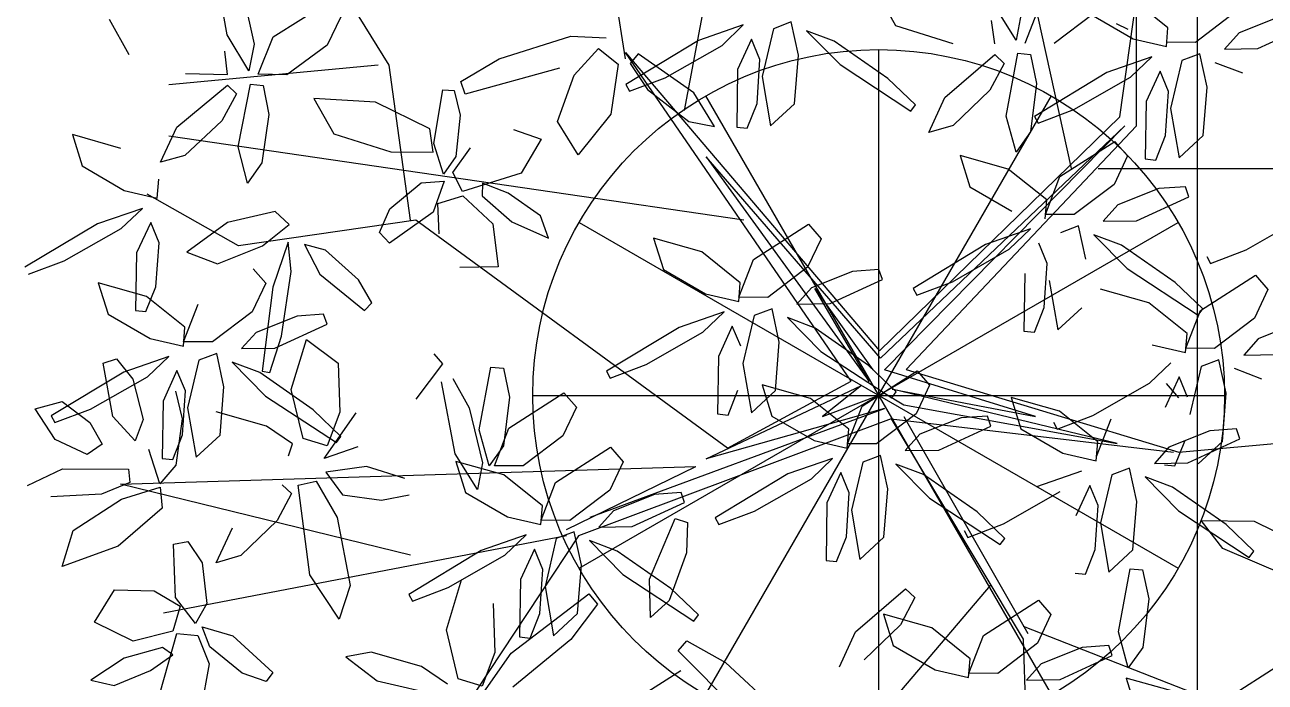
# Model space of a CAD drawing. Extents: x 8365 to 8547, y -347 to -272.
# Drawn here: x 8519.893 to 8520.969, y -311.275 to -310.704 of the extents above; entities that cross this region are included whole.
import ezdxf

# ---------------------------------------------------------------- set-up
doc = ezdxf.new("R2010")
doc.units = 0
doc.layers.get('0').update_dxf_attribs({"linetype": 'CONTINUOUS'})
doc.layers.add('1', color=7, linetype='CONTINUOUS')

msp = doc.modelspace()

# ---------------------------------------------------------------- linework, layer by layer
at = {"color": 44}
for p, q in [((8520.8013, -310.8289), (8520.6941, -310.3423)), ((8520.4657, -310.7786), (8520.545, -310.3591)), ((8520.4145, -310.7338), (8520.3632, -310.4094)), ((8520.2094, -310.7394), (8520.1162, -310.5884)), ((8520.8433, -310.7842), (8520.8576, -310.681)), ((8520.8576, -310.7919), (8520.8576, -310.681)), ((8520.6102, -311.0135), (8520.4145, -310.7282)), ((8520.4145, -310.7282), (8520.6347, -310.9872)), ((8520.2001, -310.7394), (8520.0183, -310.7562)), ((8520.2281, -310.8736), (8520.2094, -310.7394)), ((8520.6347, -310.9872), (8520.8433, -310.7842)), ((8520.8475, -310.792), (8520.6358, -310.9935)), ((8520.6392, -311.0037), (8520.8475, -310.792)), ((8520.658, -311.0032), (8520.8576, -310.7919)), ((8520.517, -310.8736), (8520.0183, -310.8009)), ((8520.6358, -310.9935), (8520.4846, -310.8189)), ((8520.4846, -310.8189), (8520.6257, -311.0137)), ((8520.8246, -310.8289), (8521.1089, -310.8289)), ((8520.0789, -310.896), (8519.9997, -310.8513)), ((8520.2327, -310.8736), (8520.0789, -310.896)), ((8520.5031, -311.0716), (8520.2327, -310.8736)), ((8520.6257, -311.0137), (8520.5786, -310.9331)), ((8520.5786, -310.9331), (8520.6291, -311.0037)), ((8520.7701, -311.044), (8520.6392, -311.0037)), ((8520.658, -311.0032), (8520.8945, -311.075)), ((8520.4846, -311.0809), (8520.6191, -311.0171)), ((8520.5031, -311.0716), (8520.6102, -311.0135)), ((8520.6191, -311.0171), (8520.5854, -311.044)), ((8520.5854, -311.044), (8520.6392, -311.0239)), ((8520.6392, -311.0239), (8520.656, -311.034)), ((8520.6458, -311.0205), (8520.7701, -311.044)), ((8520.8408, -311.0675), (8520.6458, -311.0205)), ((8520.656, -311.034), (8520.8408, -311.0675)), ((8520.3838, -311.1314), (8520.6392, -311.0372)), ((8520.6392, -311.0372), (8520.4846, -311.0809)), ((8520.656, -311.044), (8520.7635, -311.2322)), ((8520.6449, -311.0461), (8520.3736, -311.1477)), ((8520.6449, -311.0461), (8520.7594, -311.2372)), ((8520.6449, -311.0461), (8520.8899, -311.075)), ((8520.8945, -311.075), (8521.081, -311.0582)), ((8519.9764, -311.1029), (8520.4755, -311.0876)), ((8520.3632, -311.1421), (8520.4755, -311.0876)), ((8520.2281, -311.1645), (8519.9764, -311.1029)), ((8520.3632, -311.1477), (8520.0137, -311.2148)), ((8520.3736, -311.1477), (8520.1628, -311.4665)), ((8520.7307, -311.1906), (8520.3772, -311.6063)), ((8520.7594, -311.226), (8521.1882, -311.3938)), ((8520.7594, -311.2372), (8520.7734, -311.6678))]:
    msp.add_line(p, q, dxfattribs=at)
at = {"color": 60}
for p, q in [((8520.0689, -310.713), (8520.0579, -310.6504)), ((8520.0818, -310.6734), (8520.0925, -310.7211)), ((8520.1089, -310.7146), (8520.157, -310.6847)), ((8519.9667, -310.6993), (8519.9836, -310.7301)), ((8520.1676, -310.6973), (8520.1556, -310.722)), ((8520.5166, -310.7044), (8520.4777, -310.7179)), ((8520.4982, -310.7221), (8520.5166, -310.7044)), ((8520.5428, -310.7077), (8520.533, -310.7492)), ((8520.5582, -310.7018), (8520.5428, -310.7077)), ((8520.5645, -310.7307), (8520.5582, -310.7018)), ((8520.5955, -310.7185), (8520.5716, -310.7095)), ((8520.5716, -310.7095), (8520.6006, -310.7388)), ((8520.8506, -310.7084), (8520.8405, -310.7035)), ((8520.0878, -310.7443), (8520.0689, -310.713)), ((8520.0925, -310.7211), (8520.0878, -310.7443)), ((8520.0958, -310.7471), (8520.1089, -310.7146)), ((8520.1556, -310.722), (8520.1208, -310.7477)), ((8520.3048, -310.7337), (8520.367, -310.714)), ((8520.367, -310.714), (8520.3976, -310.7156)), ((8520.4777, -310.7179), (8520.4147, -310.756)), ((8520.449, -310.7502), (8520.4982, -310.7221)), ((8520.5237, -310.7168), (8520.5117, -310.7431)), ((8520.5311, -310.7343), (8520.5237, -310.7168)), ((8520.642, -310.7508), (8520.5955, -310.7185)), ((8520.0693, -310.7473), (8520.0669, -310.7271)), ((8520.3701, -310.7478), (8520.3911, -310.7248)), ((8520.3911, -310.7248), (8520.408, -310.7385)), ((8520.4256, -310.7293), (8520.4185, -310.7377)), ((8520.4739, -310.7632), (8520.4256, -310.7293)), ((8520.5612, -310.7727), (8520.5645, -310.7307)), ((8520.2717, -310.7535), (8520.3048, -310.7337)), ((8520.3573, -310.742), (8520.2755, -310.7645)), ((8520.408, -310.7385), (8520.4018, -310.7818)), ((8520.4185, -310.7377), (8520.4337, -310.7603)), ((8520.5286, -310.7725), (8520.5311, -310.7343)), ((8520.0328, -310.7464), (8520.0693, -310.7473)), ((8520.1208, -310.7477), (8520.0958, -310.7471)), ((8520.2755, -310.7645), (8520.2717, -310.7535)), ((8520.3556, -310.788), (8520.3701, -310.7478)), ((8520.418, -310.7619), (8520.449, -310.7502)), ((8520.666, -310.7738), (8520.642, -310.7508)), ((8520.0254, -310.7932), (8520.0693, -310.7565)), ((8520.0771, -310.7642), (8520.0645, -310.7875)), ((8520.0693, -310.7565), (8520.0771, -310.7642)), ((8520.0785, -310.8101), (8520.0891, -310.7557)), ((8520.0891, -310.7557), (8520.1001, -310.7568)), ((8520.1001, -310.7568), (8520.1051, -310.782)), ((8520.2483, -310.8072), (8520.256, -310.7607)), ((8520.256, -310.7607), (8520.2658, -310.7613)), ((8520.2658, -310.7613), (8520.2711, -310.7826)), ((8520.4147, -310.756), (8520.418, -310.7619)), ((8520.4337, -310.7603), (8520.4694, -310.7882)), ((8520.4916, -310.7926), (8520.4739, -310.7632)), ((8520.1978, -310.7713), (8520.1443, -310.7682)), ((8520.1443, -310.7682), (8520.1616, -310.7988)), ((8520.2449, -310.7946), (8520.1978, -310.7713)), ((8520.1051, -310.782), (8520.0992, -310.8241)), ((8520.2711, -310.7826), (8520.2673, -310.8186)), ((8520.4018, -310.7818), (8520.3734, -310.817)), ((8520.0111, -310.8234), (8520.0254, -310.7932)), ((8520.0645, -310.7875), (8520.0324, -310.8175)), ((8520.2476, -310.8148), (8520.2449, -310.7946)), ((8520.3174, -310.7952), (8520.3414, -310.8036)), ((8520.3734, -310.817), (8520.3556, -310.788)), ((8520.4694, -310.7882), (8520.4916, -310.7926)), ((8519.9767, -310.8115), (8519.9349, -310.7994)), ((8519.9349, -310.7994), (8519.9432, -310.8266)), ((8520.1616, -310.7988), (8520.2111, -310.8145)), ((8520.2565, -310.8337), (8520.2483, -310.8072)), ((8520.3414, -310.8036), (8520.324, -310.8331)), ((8520.0324, -310.8175), (8520.0111, -310.8234)), ((8520.0865, -310.8415), (8520.0785, -310.8101)), ((8520.2111, -310.8145), (8520.2476, -310.8148)), ((8520.2673, -310.8186), (8520.2565, -310.8337)), ((8520.2648, -310.8325), (8520.2801, -310.8109)), ((8519.9432, -310.8266), (8519.9796, -310.8479)), ((8520.0992, -310.8241), (8520.0865, -310.8415)), ((8520.0084, -310.8547), (8520.0098, -310.8383)), ((8520.2372, -310.8413), (8520.2572, -310.84)), ((8520.2572, -310.84), (8520.2476, -310.8668)), ((8520.2732, -310.8489), (8520.2648, -310.8325)), ((8520.324, -310.8331), (8520.2732, -310.8489)), ((8519.9796, -310.8479), (8520.0084, -310.8547)), ((8520.21, -310.864), (8520.2372, -310.8413)), ((8520.2906, -310.8417), (8520.2901, -310.8526)), ((8520.3126, -310.8504), (8520.2906, -310.8417)), ((8520.3407, -310.8699), (8520.3126, -310.8504)), ((8520.2517, -310.8594), (8520.2734, -310.8527)), ((8520.253, -310.8856), (8520.2517, -310.8594)), ((8520.2734, -310.8527), (8520.2995, -310.8768)), ((8520.2901, -310.8526), (8520.316, -310.8753)), ((8519.9956, -310.8635), (8519.9566, -310.8768)), ((8519.9771, -310.8811), (8519.9956, -310.8635)), ((8520.1107, -310.8662), (8520.0692, -310.8758)), ((8520.1228, -310.8774), (8520.1107, -310.8662)), ((8520.2011, -310.8844), (8520.21, -310.864)), ((8520.2476, -310.8668), (8520.2099, -310.8937)), ((8520.3478, -310.8893), (8520.3407, -310.8699)), ((8519.9566, -310.8768), (8519.8935, -310.9146)), ((8519.9277, -310.9089), (8519.9771, -310.8811)), ((8520.0027, -310.8759), (8519.9905, -310.9022)), ((8520.0099, -310.8935), (8520.0027, -310.8759)), ((8520.0692, -310.8758), (8520.034, -310.9014)), ((8520.0997, -310.8959), (8520.1228, -310.8774)), ((8520.2995, -310.8768), (8520.3041, -310.9141)), ((8520.316, -310.8753), (8520.3478, -310.8893)), ((8520.0072, -310.9317), (8520.0099, -310.8935)), ((8520.1219, -310.8928), (8520.1085, -310.9318)), ((8520.1244, -310.9182), (8520.1219, -310.8928)), ((8520.1543, -310.8999), (8520.136, -310.8949)), ((8520.136, -310.8949), (8520.1493, -310.9206)), ((8520.2099, -310.8937), (8520.2011, -310.8844)), ((8520.4808, -310.9013), (8520.4389, -310.8894)), ((8520.4389, -310.8894), (8520.4474, -310.9166)), ((8519.9905, -310.9022), (8519.9895, -310.952)), ((8520.034, -310.9014), (8520.0606, -310.9116)), ((8520.0606, -310.9116), (8520.0997, -310.8959)), ((8520.1828, -310.9255), (8520.1543, -310.8999)), ((8519.8967, -310.9205), (8519.9277, -310.9089)), ((8520.0916, -310.916), (8520.1024, -310.9285)), ((8520.3041, -310.9141), (8520.2709, -310.9147)), ((8520.116, -310.9743), (8520.1244, -310.9182)), ((8520.1493, -310.9206), (8520.188, -310.952)), ((8520.1944, -310.9454), (8520.1828, -310.9255)), ((8520.4474, -310.9166), (8520.4839, -310.9377)), ((8519.9991, -310.94), (8519.9572, -310.9281)), ((8519.9572, -310.9281), (8519.9657, -310.9553)), ((8519.9986, -310.953), (8520.0072, -310.9317)), ((8520.1024, -310.9285), (8520.0907, -310.9532)), ((8520.1085, -310.9318), (8520.0995, -311.0048)), ((8520.0323, -310.9667), (8519.9991, -310.94)), ((8520.0312, -310.9793), (8520.0439, -310.9465)), ((8520.188, -310.952), (8520.1944, -310.9454)), ((8519.9657, -310.9553), (8520.0022, -310.9764)), ((8519.9895, -310.952), (8519.9986, -310.953)), ((8520.0907, -310.9532), (8520.0562, -310.9794)), ((8520.1296, -310.9569), (8520.0941, -310.9711)), ((8520.1526, -310.9553), (8520.1296, -310.9569)), ((8520.1557, -310.964), (8520.1526, -310.9553)), ((8520.031, -310.9831), (8520.0323, -310.9667)), ((8520.1104, -310.9848), (8520.1557, -310.964)), ((8520.4611, -310.9668), (8520.3981, -311.0048)), ((8520.0022, -310.9764), (8520.031, -310.9831)), ((8520.0562, -310.9794), (8520.0312, -310.9793)), ((8520.0941, -310.9711), (8520.0814, -310.9852)), ((8520.1061, -311.0059), (8520.116, -310.9743)), ((8520.1246, -311.0207), (8520.1378, -310.9774)), ((8520.1378, -310.9774), (8520.1652, -310.9977)), ((8520.4323, -310.999), (8520.4816, -310.9709)), ((8520.0599, -310.9893), (8520.0445, -310.9952)), ((8520.0662, -311.0182), (8520.0599, -310.9893)), ((8520.0814, -310.9852), (8520.1104, -310.9848)), ((8520.2482, -310.9896), (8520.2558, -310.9983)), ((8519.9615, -310.9977), (8519.9731, -310.994)), ((8519.9697, -311.0442), (8519.9615, -310.9977)), ((8519.9731, -310.994), (8519.9872, -311.0116)), ((8520.0183, -310.9919), (8519.9794, -311.0055)), ((8519.9999, -311.0096), (8520.0183, -310.9919)), ((8520.0445, -310.9952), (8520.0347, -311.0367)), ((8520.0972, -311.006), (8520.0733, -310.997)), ((8520.0733, -310.997), (8520.1023, -311.0263)), ((8520.1652, -310.9977), (8520.1667, -311.0404)), ((8520.2558, -310.9983), (8520.2325, -311.029)), ((8520.2877, -311.0557), (8520.2976, -311.0012)), ((8520.2976, -311.0012), (8520.3086, -311.0021)), ((8520.3086, -311.0021), (8520.3139, -311.0272)), ((8520.4013, -311.0107), (8520.4323, -310.999)), ((8519.9794, -311.0055), (8519.9164, -311.0435)), ((8519.9506, -311.0377), (8519.9999, -311.0096)), ((8519.9872, -311.0116), (8519.9961, -311.0466)), ((8520.0254, -311.0043), (8520.0134, -311.0307)), ((8520.0328, -311.0218), (8520.0254, -311.0043)), ((8520.1437, -311.0384), (8520.0972, -311.006)), ((8520.0995, -311.0048), (8520.1061, -311.0059)), ((8520.2648, -311.0112), (8520.279, -311.0366)), ((8520.3981, -311.0048), (8520.4013, -311.0107)), ((8520.0241, -311.0221), (8520.0301, -311.0461)), ((8520.0303, -311.06), (8520.0328, -311.0218)), ((8520.0629, -311.0602), (8520.0662, -311.0182)), ((8520.135, -311.0631), (8520.1246, -311.0207)), ((8520.2667, -311.0764), (8520.2548, -311.014)), ((8520.3134, -311.0541), (8520.3611, -311.0236)), ((8520.3611, -311.0236), (8520.3719, -311.036)), ((8519.9025, -311.0375), (8519.9259, -311.0311)), ((8519.9259, -311.0311), (8519.9498, -311.0492)), ((8520.0134, -311.0307), (8520.0127, -311.0805)), ((8520.1023, -311.0263), (8520.1637, -311.0667)), ((8520.3139, -311.0272), (8520.3086, -311.0694)), ((8519.9198, -311.0641), (8519.9025, -311.0375)), ((8519.9164, -311.0435), (8519.9196, -311.0494)), ((8519.9196, -311.0494), (8519.9506, -311.0377)), ((8519.9891, -311.0652), (8519.9697, -311.0442)), ((8520.0347, -311.0367), (8520.042, -311.0795)), ((8520.103, -311.0525), (8520.0594, -311.0399)), ((8520.1676, -311.0613), (8520.1437, -311.0384)), ((8520.1532, -311.0805), (8520.1808, -311.0409)), ((8520.1667, -311.0404), (8520.1558, -311.0695)), ((8520.279, -311.0366), (8520.2904, -311.0842)), ((8520.3719, -311.036), (8520.3602, -311.0608)), ((8519.9498, -311.0492), (8519.9606, -311.0682)), ((8519.9961, -311.0466), (8519.9891, -311.0652)), ((8520.0301, -311.0461), (8520.0244, -311.0862)), ((8520.1256, -311.0678), (8520.103, -311.0525)), ((8520.2962, -311.0869), (8520.2877, -311.0557)), ((8520.3008, -311.0868), (8520.3134, -311.0541)), ((8519.9476, -311.077), (8519.9198, -311.0641)), ((8520.0218, -311.0815), (8520.0303, -311.06)), ((8520.042, -311.0795), (8520.0629, -311.0602)), ((8520.1558, -311.0695), (8520.135, -311.0631)), ((8520.1637, -311.0667), (8520.1676, -311.0613)), ((8520.3602, -311.0608), (8520.3258, -311.087)), ((8519.9606, -311.0682), (8519.9476, -311.077)), ((8520.0107, -311.1025), (8520.0011, -311.0726)), ((8520.1221, -311.0782), (8520.1256, -311.0678)), ((8520.1822, -311.0705), (8520.1532, -311.0805)), ((8520.286, -311.1074), (8520.2667, -311.0764)), ((8520.3086, -311.0694), (8520.2962, -311.0869)), ((8520.3539, -311.1013), (8520.4016, -311.0708)), ((8520.0244, -311.0862), (8520.0107, -311.1025)), ((8520.0127, -311.0805), (8520.0218, -311.0815)), ((8520.1899, -311.0876), (8520.1547, -311.0925)), ((8520.223, -311.098), (8520.1899, -311.0876)), ((8520.3091, -311.0948), (8520.2673, -311.083)), ((8520.2673, -311.083), (8520.2757, -311.1101)), ((8520.2904, -311.0842), (8520.286, -311.1074)), ((8520.3258, -311.087), (8520.3008, -311.0868)), ((8519.8959, -311.1039), (8519.9262, -311.0894)), ((8519.9262, -311.0894), (8519.9834, -311.0899)), ((8519.9834, -311.0899), (8519.9845, -311.1014)), ((8520.1547, -311.0925), (8520.1691, -311.1121)), ((8520.3424, -311.1215), (8520.3091, -311.0948)), ((8519.9845, -311.1014), (8519.9599, -311.1115)), ((8519.9774, -311.1157), (8520.0108, -311.1053)), ((8520.0108, -311.1053), (8520.0126, -311.1236)), ((8520.1168, -311.1033), (8520.1248, -311.1109)), ((8520.1306, -311.1037), (8520.1461, -311.1001)), ((8520.1408, -311.1815), (8520.1306, -311.1037)), ((8520.1461, -311.1001), (8520.1645, -311.1316)), ((8520.2757, -311.1101), (8520.3122, -311.1312)), ((8520.3413, -311.1341), (8520.3539, -311.1013)), ((8520.4008, -311.1081), (8520.3663, -311.1343)), ((8519.9599, -311.1115), (8519.916, -311.1137)), ((8519.9354, -311.143), (8519.9774, -311.1157)), ((8520.1248, -311.1109), (8520.1125, -311.1344)), ((8520.1691, -311.1121), (8520.203, -311.1167)), ((8520.203, -311.1167), (8520.2268, -311.1121)), ((8520.0126, -311.1236), (8519.9744, -311.1567)), ((8520.1645, -311.1316), (8520.1756, -311.1908)), ((8520.3122, -311.1312), (8520.3411, -311.1379)), ((8520.3411, -311.1379), (8520.3424, -311.1215)), ((8520.4041, -311.1259), (8520.3915, -311.1401)), ((8520.0596, -311.171), (8520.0735, -311.1407)), ((8520.1125, -311.1344), (8520.0808, -311.1648)), ((8520.3663, -311.1343), (8520.3413, -311.1341)), ((8519.926, -311.1742), (8519.9354, -311.143)), ((8520.0224, -311.1548), (8520.035, -311.1525)), ((8520.035, -311.1525), (8520.0472, -311.1711)), ((8520.3283, -311.1468), (8520.2894, -311.1603)), ((8520.3099, -311.1644), (8520.3283, -311.1468)), ((8520.3545, -311.15), (8520.3447, -311.1915)), ((8520.3699, -311.1441), (8520.3545, -311.15)), ((8520.3763, -311.1731), (8520.3699, -311.1441)), ((8520.4072, -311.1608), (8520.3834, -311.1518)), ((8519.9744, -311.1567), (8519.926, -311.1742)), ((8520.0243, -311.2011), (8520.0224, -311.1548)), ((8520.2894, -311.1603), (8520.2265, -311.1984)), ((8520.3355, -311.1591), (8520.3234, -311.1855)), ((8520.3428, -311.1767), (8520.3355, -311.1591)), ((8520.0472, -311.1711), (8520.0514, -311.2064)), ((8520.0808, -311.1648), (8520.0596, -311.171)), ((8520.2607, -311.1925), (8520.3099, -311.1644)), ((8520.3729, -311.2151), (8520.3763, -311.1731)), ((8520.1661, -311.2199), (8520.1408, -311.1815)), ((8520.3403, -311.2149), (8520.3428, -311.1767)), ((8519.9538, -311.2225), (8519.9714, -311.1944)), ((8519.9714, -311.1944), (8520.0056, -311.1953)), ((8520.0056, -311.1953), (8520.0283, -311.2086)), ((8520.1756, -311.1908), (8520.1661, -311.2199)), ((8520.2297, -311.2042), (8520.2607, -311.1925)), ((8520.2591, -311.2292), (8520.2723, -311.1859)), ((8520.3234, -311.1855), (8520.3227, -311.2353)), ((8520.3447, -311.1915), (8520.352, -311.2344)), ((8520.0415, -311.2238), (8520.0243, -311.2011)), ((8520.0514, -311.2064), (8520.0415, -311.2238)), ((8520.2265, -311.1984), (8520.2297, -311.2042)), ((8520.2996, -311.2062), (8520.3012, -311.2489)), ((8520.3153, -311.2494), (8520.3827, -311.198)), ((8520.3903, -311.2068), (8520.367, -311.2375)), ((8520.3827, -311.198), (8520.3903, -311.2068)), ((8520.0283, -311.2086), (8520.022, -311.2304)), ((8520.3319, -311.2363), (8520.3403, -311.2149)), ((8520.352, -311.2344), (8520.3729, -311.2151)), ((8519.9876, -311.2391), (8519.9538, -311.2225)), ((8520.0539, -311.2439), (8520.0472, -311.2267)), ((8520.0472, -311.2267), (8520.0738, -311.2343)), ((8520.022, -311.2304), (8519.9876, -311.2391)), ((8520.0108, -311.2834), (8520.0253, -311.2323)), ((8520.0253, -311.2323), (8520.0436, -311.2342)), ((8520.0436, -311.2342), (8520.0534, -311.2588)), ((8520.0738, -311.2343), (8520.1085, -311.2661)), ((8520.2695, -311.2716), (8520.2591, -311.2292)), ((8520.367, -311.2375), (8520.3167, -311.279)), ((8520.3227, -311.2353), (8520.3319, -311.2363)), ((8520.013, -311.2445), (8519.9798, -311.2537)), ((8520.0218, -311.2508), (8520.013, -311.2445)), ((8520.0819, -311.2668), (8520.0539, -311.2439)), ((8520.1939, -311.2484), (8520.1718, -311.2526)), ((8520.2375, -311.261), (8520.1939, -311.2484)), ((8520.2877, -311.2889), (8520.3153, -311.2494)), ((8520.3012, -311.2489), (8520.2903, -311.278)), ((8519.9798, -311.2537), (8519.9507, -311.2727)), ((8520.0025, -311.2644), (8520.0218, -311.2508)), ((8520.0534, -311.2588), (8520.0461, -311.2986)), ((8520.1718, -311.2526), (8520.1991, -311.2733)), ((8519.9709, -311.2774), (8520.0025, -311.2644)), ((8520.1027, -311.274), (8520.0819, -311.2668)), ((8520.1085, -311.2661), (8520.1027, -311.274)), ((8520.2601, -311.2763), (8520.2375, -311.261)), ((8519.9507, -311.2727), (8519.9709, -311.2774)), ((8520.1991, -311.2733), (8520.2566, -311.2867)), ((8520.2903, -311.278), (8520.2695, -311.2716))]:
    msp.add_line(p, q, dxfattribs=at)
at = {"color": 62}
for p, q in [((8520.6315, -310.6743), (8520.6488, -310.7048)), ((8520.7532, -310.7176), (8520.7339, -310.6866)), ((8520.7612, -310.7203), (8520.7739, -310.6876)), ((8520.7348, -310.7208), (8520.732, -310.7006)), ((8520.7576, -310.6943), (8520.7532, -310.7176)), ((8520.8207, -310.6943), (8520.7862, -310.7205)), ((8520.6488, -310.7048), (8520.6983, -310.7205)), ((8520.6915, -310.7674), (8520.7349, -310.73)), ((8520.7349, -310.73), (8520.7428, -310.7377)), ((8520.7448, -310.7835), (8520.7547, -310.729)), ((8520.7547, -310.729), (8520.7657, -310.7299)), ((8520.7657, -310.7299), (8520.771, -310.7551)), ((8520.5117, -310.7431), (8520.511, -310.793)), ((8520.6006, -310.7388), (8520.662, -310.7792)), ((8520.7428, -310.7377), (8520.7305, -310.7611)), ((8520.533, -310.7492), (8520.5403, -310.792)), ((8520.771, -310.7551), (8520.7657, -310.7972)), ((8520.832, -310.7456), (8520.7691, -310.7837)), ((8520.8033, -310.7778), (8520.8525, -310.7497)), ((8520.7305, -310.7611), (8520.6988, -310.7916)), ((8520.5201, -310.7939), (8520.5286, -310.7725)), ((8520.5403, -310.792), (8520.5612, -310.7727)), ((8520.662, -310.7792), (8520.666, -310.7738)), ((8520.6777, -310.7977), (8520.6915, -310.7674)), ((8520.7533, -310.8148), (8520.7448, -310.7835)), ((8520.7691, -310.7837), (8520.7723, -310.7895)), ((8520.7723, -310.7895), (8520.8033, -310.7778)), ((8520.511, -310.793), (8520.5201, -310.7939)), ((8520.6988, -310.7916), (8520.6777, -310.7977)), ((8520.7657, -310.7972), (8520.7533, -310.8148)), ((8520.7913, -310.8359), (8520.839, -310.8054)), ((8520.839, -310.8054), (8520.8498, -310.8179)), ((8520.7465, -310.8294), (8520.7047, -310.8176)), ((8520.7047, -310.8176), (8520.7131, -310.8447)), ((8520.8498, -310.8179), (8520.8382, -310.8427)), ((8520.7798, -310.8561), (8520.7465, -310.8294)), ((8520.7787, -310.8687), (8520.7913, -310.8359)), ((8520.7131, -310.8447), (8520.7496, -310.8658)), ((8520.8382, -310.8427), (8520.8037, -310.8688)), ((8520.7785, -310.8725), (8520.7798, -310.8561)), ((8520.8415, -310.8605), (8520.8289, -310.8747)), ((8520.8037, -310.8688), (8520.7787, -310.8687)), ((8520.5256, -310.9078), (8520.5733, -310.8773)), ((8520.5733, -310.8773), (8520.5841, -310.8898)), ((8520.7658, -310.8813), (8520.7268, -310.8949)), ((8520.7473, -310.899), (8520.7658, -310.8813)), ((8520.8073, -310.8787), (8520.7919, -310.8846)), ((8520.8137, -310.9077), (8520.8073, -310.8787)), ((8520.5841, -310.8898), (8520.5724, -310.9145)), ((8520.7268, -310.8949), (8520.6639, -310.9329)), ((8520.7802, -310.9112), (8520.7729, -310.8937)), ((8520.8446, -310.8954), (8520.8208, -310.8864)), ((8520.8208, -310.8864), (8520.8497, -310.9157)), ((8520.514, -310.928), (8520.4808, -310.9013)), ((8520.6981, -310.9271), (8520.7473, -310.899)), ((8520.5129, -310.9405), (8520.5256, -310.9078)), ((8520.5724, -310.9145), (8520.5379, -310.9407)), ((8520.6113, -310.9182), (8520.5758, -310.9324)), ((8520.5921, -310.9461), (8520.6374, -310.9253)), ((8520.6343, -310.9166), (8520.6113, -310.9182)), ((8520.6374, -310.9253), (8520.6343, -310.9166)), ((8520.6671, -310.9388), (8520.6981, -310.9271)), ((8520.4839, -310.9377), (8520.5127, -310.9444)), ((8520.5127, -310.9444), (8520.514, -310.928)), ((8520.5758, -310.9324), (8520.5631, -310.9465)), ((8520.6639, -310.9329), (8520.6671, -310.9388)), ((8520.5379, -310.9407), (8520.5129, -310.9405)), ((8520.5631, -310.9465), (8520.5921, -310.9461)), ((8520.5, -310.9532), (8520.4611, -310.9668)), ((8520.4816, -310.9709), (8520.5, -310.9532)), ((8520.5262, -310.9565), (8520.5164, -310.998)), ((8520.5416, -310.9506), (8520.5262, -310.9565)), ((8520.5479, -310.9795), (8520.5416, -310.9506)), ((8520.5789, -310.9673), (8520.555, -310.9583)), ((8520.555, -310.9583), (8520.584, -310.9876)), ((8520.5071, -310.9656), (8520.4951, -310.9919)), ((8520.5145, -310.9831), (8520.5071, -310.9656)), ((8520.6254, -310.9997), (8520.5789, -310.9673)), ((8520.5446, -311.0215), (8520.5479, -310.9795)), ((8520.584, -310.9876), (8520.6454, -311.028)), ((8520.4951, -310.9919), (8520.4944, -311.0418)), ((8520.5164, -310.998), (8520.5237, -311.0408)), ((8520.6493, -311.0226), (8520.6254, -310.9997)), ((8520.6197, -311.035), (8520.6674, -311.0045)), ((8520.6674, -311.0045), (8520.6782, -311.0169)), ((8520.5035, -311.0428), (8520.512, -311.0213)), ((8520.5237, -311.0408), (8520.5446, -311.0215)), ((8520.5749, -311.0285), (8520.5331, -311.0166)), ((8520.5331, -311.0166), (8520.5415, -311.0438)), ((8520.6454, -311.028), (8520.6493, -311.0226)), ((8520.6782, -311.0169), (8520.6665, -311.0417)), ((8520.6081, -311.0552), (8520.5749, -311.0285)), ((8520.4944, -311.0418), (8520.5035, -311.0428)), ((8520.5415, -311.0438), (8520.578, -311.0649)), ((8520.6071, -311.0677), (8520.6197, -311.035)), ((8520.6665, -311.0417), (8520.6321, -311.0679)), ((8520.7055, -311.0453), (8520.6699, -311.0595)), ((8520.7284, -311.0438), (8520.7055, -311.0453)), ((8520.7315, -311.0524), (8520.7284, -311.0438)), ((8520.6068, -311.0716), (8520.6081, -311.0552)), ((8520.6862, -311.0732), (8520.7315, -311.0524)), ((8520.578, -311.0649), (8520.6068, -311.0716)), ((8520.6699, -311.0595), (8520.6572, -311.0737)), ((8520.4016, -311.0708), (8520.4124, -311.0833)), ((8520.6321, -311.0679), (8520.6071, -311.0677)), ((8520.6357, -311.0778), (8520.6203, -311.0837)), ((8520.6421, -311.1067), (8520.6357, -311.0778)), ((8520.6572, -311.0737), (8520.6862, -311.0732)), ((8520.4124, -311.0833), (8520.4008, -311.1081)), ((8520.5941, -311.0804), (8520.5552, -311.0939)), ((8520.5757, -311.0981), (8520.5941, -311.0804)), ((8520.6203, -311.0837), (8520.6105, -311.1252)), ((8520.673, -311.0945), (8520.6491, -311.0855)), ((8520.6491, -311.0855), (8520.6781, -311.1148)), ((8520.5552, -311.0939), (8520.4923, -311.132)), ((8520.5265, -311.1262), (8520.5757, -311.0981)), ((8520.6012, -311.0928), (8520.5892, -311.1191)), ((8520.6086, -311.1103), (8520.6012, -311.0928)), ((8520.7195, -311.1268), (8520.673, -311.0945)), ((8520.4627, -311.1101), (8520.4397, -311.1117)), ((8520.4657, -311.1188), (8520.4627, -311.1101)), ((8520.6387, -311.1487), (8520.6421, -311.1067)), ((8520.4397, -311.1117), (8520.4041, -311.1259)), ((8520.4204, -311.1396), (8520.4657, -311.1188)), ((8520.5892, -311.1191), (8520.5885, -311.169)), ((8520.6061, -311.1485), (8520.6086, -311.1103)), ((8520.4955, -311.1379), (8520.5265, -311.1262)), ((8520.6105, -311.1252), (8520.6178, -311.168)), ((8520.3915, -311.1401), (8520.4204, -311.1396)), ((8520.4353, -311.1852), (8520.4577, -311.1326)), ((8520.4577, -311.1326), (8520.4682, -311.1359)), ((8520.4682, -311.1359), (8520.4675, -311.1624)), ((8520.4923, -311.132), (8520.4955, -311.1379)), ((8520.3834, -311.1518), (8520.4123, -311.1811)), ((8520.5976, -311.1699), (8520.6061, -311.1485)), ((8520.6178, -311.168), (8520.6387, -311.1487)), ((8520.7082, -311.1431), (8520.7114, -311.149)), ((8520.4538, -311.1932), (8520.4072, -311.1608)), ((8520.4675, -311.1624), (8520.4524, -311.2037)), ((8520.5885, -311.169), (8520.5976, -311.1699)), ((8520.4123, -311.1811), (8520.4738, -311.2216)), ((8520.4362, -311.2186), (8520.4353, -311.1852)), ((8520.4777, -311.2161), (8520.4538, -311.1932)), ((8520.6141, -311.2309), (8520.6574, -311.1936)), ((8520.6574, -311.1936), (8520.6654, -311.2012)), ((8520.4524, -311.2037), (8520.4362, -311.2186)), ((8520.6654, -311.2012), (8520.6531, -311.2247)), ((8520.4738, -311.2216), (8520.4777, -311.2161)), ((8520.6801, -311.2275), (8520.6383, -311.2157)), ((8520.6383, -311.2157), (8520.6467, -311.2428)), ((8520.6531, -311.2247), (8520.6214, -311.2551)), ((8520.7133, -311.2542), (8520.6801, -311.2275)), ((8520.4601, -311.2473), (8520.4678, -311.2386)), ((8520.4678, -311.2386), (8520.5013, -311.2576)), ((8520.6002, -311.2613), (8520.6141, -311.2309)), ((8520.7123, -311.2668), (8520.7249, -311.234)), ((8520.52, -311.3073), (8520.4601, -311.2473)), ((8520.6467, -311.2428), (8520.6832, -311.2639)), ((8520.5013, -311.2576), (8520.5491, -311.3019)), ((8520.712, -311.2706), (8520.7133, -311.2542)), ((8520.4148, -311.2948), (8520.4625, -311.2643)), ((8520.6832, -311.2639), (8520.712, -311.2706))]:
    msp.add_line(p, q, dxfattribs=at)
at = {"color": 64}
for p, q in [((8520.885, -310.7068), (8520.8517, -310.6801)), ((8520.8183, -310.6954), (8520.8548, -310.7165)), ((8520.9434, -310.6934), (8520.9089, -310.7196)), ((8520.9823, -310.697), (8520.9467, -310.7112)), ((8520.8837, -310.7232), (8520.885, -310.7068)), ((8520.9467, -310.7112), (8520.9341, -310.7254)), ((8520.963, -310.7249), (8521.0083, -310.7041)), ((8520.8548, -310.7165), (8520.8837, -310.7232)), ((8520.9089, -310.7196), (8520.8839, -310.7194)), ((8520.871, -310.7321), (8520.832, -310.7456)), ((8520.8525, -310.7497), (8520.871, -310.7321)), ((8520.9125, -310.7294), (8520.8971, -310.7353)), ((8520.9189, -310.7584), (8520.9125, -310.7294)), ((8520.9341, -310.7254), (8520.963, -310.7249)), ((8520.8971, -310.7353), (8520.8873, -310.7768)), ((8520.9498, -310.7461), (8520.926, -310.7371)), ((8520.8781, -310.7444), (8520.866, -310.7708)), ((8520.8854, -310.762), (8520.8781, -310.7444)), ((8520.8829, -310.8002), (8520.8854, -310.762)), ((8520.9155, -310.8004), (8520.9189, -310.7584)), ((8520.866, -310.7708), (8520.8653, -310.8206)), ((8520.8873, -310.7768), (8520.8946, -310.8197)), ((8520.8745, -310.8216), (8520.8829, -310.8002)), ((8520.8946, -310.8197), (8520.9155, -310.8004)), ((8520.8653, -310.8206), (8520.8745, -310.8216)), ((8520.8771, -310.8463), (8520.8415, -310.8605)), ((8520.9001, -310.8447), (8520.8771, -310.8463)), ((8520.9031, -310.8534), (8520.9001, -310.8447)), ((8520.8578, -310.8742), (8520.9031, -310.8534)), ((8520.9528, -310.8995), (8521.002, -310.8714)), ((8520.8289, -310.8747), (8520.8578, -310.8742)), ((8520.8912, -310.9278), (8520.8446, -310.8954)), ((8520.9186, -310.9053), (8520.9218, -310.9112)), ((8520.9218, -310.9112), (8520.9528, -310.8995)), ((8520.7777, -310.9495), (8520.7802, -310.9112)), ((8520.8497, -310.9157), (8520.9112, -310.9561)), ((8520.7608, -310.9201), (8520.7601, -310.9699)), ((8520.7821, -310.9261), (8520.7894, -310.969)), ((8520.9131, -310.952), (8520.9608, -310.9215)), ((8520.9608, -310.9215), (8520.9716, -310.934)), ((8520.8683, -310.9455), (8520.8265, -310.9337)), ((8520.9151, -310.9507), (8520.8912, -310.9278)), ((8520.9716, -310.934), (8520.96, -310.9588)), ((8520.9016, -310.9722), (8520.8683, -310.9455)), ((8520.7693, -310.9709), (8520.7777, -310.9495)), ((8520.7894, -310.969), (8520.8104, -310.9497)), ((8520.9005, -310.9848), (8520.9131, -310.952)), ((8520.9112, -310.9561), (8520.9151, -310.9507)), ((8520.96, -310.9588), (8520.9255, -310.985)), ((8520.7601, -310.9699), (8520.7693, -310.9709)), ((8520.9989, -310.9624), (8520.9633, -310.9766)), ((8520.9003, -310.9886), (8520.9016, -310.9722)), ((8520.9633, -310.9766), (8520.9507, -310.9908)), ((8520.8714, -310.9819), (8520.9003, -310.9886)), ((8520.9255, -310.985), (8520.9005, -310.9848)), ((8520.9507, -310.9908), (8520.9796, -310.9903)), ((8520.8691, -311.0151), (8520.8876, -310.9975)), ((8520.9137, -311.0007), (8520.904, -311.0422)), ((8520.9291, -310.9948), (8520.9137, -311.0007)), ((8520.9355, -311.0238), (8520.9291, -310.9948)), ((8520.9665, -311.0116), (8520.9426, -311.0025)), ((8520.8947, -311.0098), (8520.8827, -311.0362)), ((8520.902, -311.0274), (8520.8947, -311.0098)), ((8520.8199, -311.0432), (8520.8691, -311.0151)), ((8520.8833, -311.0155), (8520.8941, -311.028)), ((8520.9322, -311.0658), (8520.9355, -311.0238)), ((8520.7908, -311.0395), (8520.749, -311.0277)), ((8520.749, -311.0277), (8520.7574, -311.0548)), ((8520.7889, -311.055), (8520.8199, -311.0432)), ((8520.8241, -311.0662), (8520.7908, -311.0395)), ((8520.7574, -311.0548), (8520.7939, -311.0759)), ((8520.7857, -311.0491), (8520.7889, -311.055)), ((8520.823, -311.0788), (8520.8356, -311.046)), ((8520.9444, -311.0548), (8520.9214, -311.0564)), ((8520.9474, -311.0635), (8520.9444, -311.0548)), ((8520.8228, -311.0826), (8520.8241, -311.0662)), ((8520.9214, -311.0564), (8520.8858, -311.0706)), ((8520.8911, -311.087), (8520.8995, -311.0656)), ((8520.9021, -311.0843), (8520.9474, -311.0635)), ((8520.9113, -311.0851), (8520.9322, -311.0658)), ((8520.7939, -311.0759), (8520.8228, -311.0826)), ((8520.8858, -311.0706), (8520.8732, -311.0848)), ((8520.8732, -311.0848), (8520.9021, -311.0843)), ((8520.8819, -311.086), (8520.8911, -311.087)), ((8520.81, -311.0915), (8520.7711, -311.105)), ((8520.8362, -311.0947), (8520.8264, -311.1362)), ((8520.8516, -311.0888), (8520.8362, -311.0947)), ((8520.858, -311.1178), (8520.8516, -311.0888)), ((8520.8889, -311.1055), (8520.8651, -311.0965)), ((8520.8651, -311.0965), (8520.894, -311.1258)), ((8520.7424, -311.1372), (8520.7916, -311.1091)), ((8520.8172, -311.1038), (8520.8051, -311.1302)), ((8520.8245, -311.1214), (8520.8172, -311.1038)), ((8520.6781, -311.1148), (8520.7395, -311.1552)), ((8520.8546, -311.1598), (8520.858, -311.1178)), ((8520.7435, -311.1498), (8520.7195, -311.1268)), ((8520.822, -311.1596), (8520.8245, -311.1214)), ((8520.7114, -311.149), (8520.7424, -311.1372)), ((8520.8264, -311.1362), (8520.8337, -311.1791)), ((8520.7395, -311.1552), (8520.7435, -311.1498)), ((8520.8136, -311.181), (8520.822, -311.1596)), ((8520.8337, -311.1791), (8520.8546, -311.1598)), ((8520.8044, -311.18), (8520.8136, -311.181)), ((8520.8422, -311.2308), (8520.8521, -311.1763)), ((8520.8521, -311.1763), (8520.863, -311.1772)), ((8520.863, -311.1772), (8520.8684, -311.2023)), ((8520.7249, -311.234), (8520.7726, -311.2035)), ((8520.7726, -311.2035), (8520.7834, -311.216)), ((8520.8684, -311.2023), (8520.8631, -311.2445)), ((8520.7834, -311.216), (8520.7717, -311.2408)), ((8520.8506, -311.2621), (8520.8422, -311.2308)), ((8520.7717, -311.2408), (8520.7373, -311.267)), ((8520.8107, -311.2444), (8520.7751, -311.2586)), ((8520.8336, -311.2428), (8520.8107, -311.2444)), ((8520.8367, -311.2515), (8520.8336, -311.2428)), ((8520.8631, -311.2445), (8520.8506, -311.2621)), ((8520.7751, -311.2586), (8520.7624, -311.2728)), ((8520.7914, -311.2723), (8520.8367, -311.2515)), ((8520.7373, -311.267), (8520.7123, -311.2668)), ((8520.8905, -311.2828), (8520.8487, -311.271)), ((8520.8487, -311.271), (8520.8571, -311.2981)), ((8520.7624, -311.2728), (8520.7914, -311.2723))]:
    msp.add_line(p, q, dxfattribs=at)
at = {"linetype": 'CONTINUOUS'}
for p, q in [((8520.634, -310.7258), (8520.634, -311.3258)), ((8520.634, -310.7258), (8520.634, -311.3258)), ((8520.484, -310.766), (8520.784, -311.2856)), ((8520.484, -311.2856), (8520.784, -310.766)), ((8520.3742, -311.1758), (8520.8938, -310.8758)), ((8520.3742, -310.8758), (8520.8938, -311.1758)), ((8520.334, -311.0258), (8520.934, -311.0258)), ((8520.334, -311.0258), (8520.934, -311.0258)), ((8520.334, -311.0258), (8520.934, -311.0258))]:
    msp.add_line(p, q, dxfattribs=at)
at = {"color": 66}
for p, q in [((8520.9355, -311.1379), (8520.8889, -311.1055)), ((8520.894, -311.1258), (8520.9555, -311.1663)), ((8520.9326, -311.1585), (8520.9137, -311.1344)), ((8520.9137, -311.1344), (8520.9597, -311.1348)), ((8520.9594, -311.1608), (8520.9355, -311.1379)), ((8520.9597, -311.1348), (8521.03, -311.1698)), ((8520.988, -311.1823), (8520.9326, -311.1585)), ((8520.9555, -311.1663), (8520.9594, -311.1608)), ((8520.9353, -311.2893), (8520.983, -311.2588))]:
    msp.add_line(p, q, dxfattribs=at)
at = {"layer": '1', "color": 1, "linetype": 'CONTINUOUS'}
msp.add_line((8520.9102, -306.4365), (8520.9102, -321.4291), dxfattribs=at)
msp.add_circle((8520.634, -311.0258), 0.3, dxfattribs=at)

doc.saveas('drawing.dxf')
